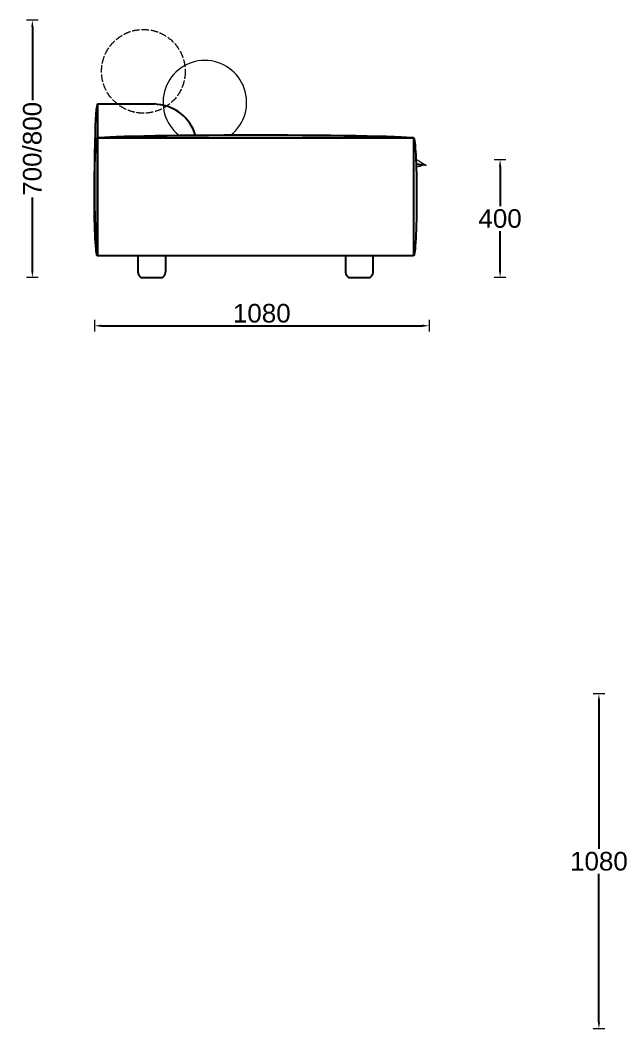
# Model space of a CAD drawing. Header units: millimetres. Extents: x 6668 to 47386, y -6732 to 35544.
# Drawn here: x 19674 to 21568, y 5837 to 9090 of the extents above; entities that cross this region are included whole.
import ezdxf

# ---------------------------------------------------------------- set-up
doc = ezdxf.new("R2010")
doc.units = ezdxf.units.MM
doc.linetypes.add('ACAD_ISO02W100', pattern=[15, 12, -3])
doc.layers.add('_ARREDO', color=7, linetype='Continuous')
for name, color, linetype, lineweight in [('_CUSCINO SEDUTA', 8, 'Continuous', 9), ('_QUOTE', 1, 'Continuous', 9), ('_RULLO', 8, 'Continuous', 9)]:
    doc.layers.add(name, color=color, linetype=linetype, lineweight=lineweight)
doc.styles.get("Standard").update_dxf_attribs({"font": 'arial.ttf'})
doc.dimstyles.new('1_1', dxfattribs={"dimscale": 15, "dimtxt": 4, "dimasz": 1.5, "dimexe": 1.25, "dimexo": 2, "dimtad": 1, "dimtih": 1, "dimtoh": 1, "dimdec": 0, "dimtxsty": 'Standard', "dimcen": 2.5, "dimclrd": 256, "dimclre": 256, "dimclrt": 256, "dimadec": 0, "dimazin": 0, "dimtfac": 1, "dimtdec": 0, "dimtmove": 0, "dimatfit": 3, "dimfxl": 1.25, "dimfxlon": 1, "dimlwe": 0, "dimarcsym": 0})

# ---------------------------------------------------------------- blocks, each defined once
blk = doc.blocks.new('*D321')
at = {"layer": '_QUOTE', "lineweight": 0, "transparency": 16777216}
for p, q in [((19913.7, 8122.9), (19913.7, 8085.4)), ((20994, 8122.9), (20994, 8085.4))]:
    blk.add_line(p, q, dxfattribs=at)
at = {"layer": '_QUOTE', "lineweight": -2, "transparency": 16777216}
blk.add_line((19936.2, 8104.1), (20971.5, 8104.1), dxfattribs=at)
at = {"layer": '_QUOTE', "transparency": 16777216}
for points in [[(19936.2, 8107.9), (19936.2, 8100.4), (19913.7, 8104.1)], [(20971.5, 8107.9), (20971.5, 8100.4), (20994, 8104.1)]]:
    blk.add_solid(points, dxfattribs=at)
at = {"layer": 'Defpoints', "color": 0, "transparency": 16777216}
for p in [(20994, 8617.3), (19913.7, 8574.8), (20994, 8104.1)]:
    blk.add_point(p, dxfattribs=at)
at = {"layer": '_QUOTE', "transparency": 16777216, "insert": (20453.9, 8144.2), "char_height": 60, "attachment_point": 5}
blk.add_mtext('1080', dxfattribs=at)
blk = doc.blocks.new('*D227')
at = {"layer": '_QUOTE', "lineweight": 0, "transparency": 16777216}
for p, q in [((21560.9, 6916.9), (21523.4, 6916.9)), ((21560.9, 5836.8), (21523.4, 5836.8))]:
    blk.add_line(p, q, dxfattribs=at)
at = {"layer": '_QUOTE', "lineweight": -2, "transparency": 16777216}
for p, q in [((21542.1, 6894.4), (21542.1, 6416.9)), ((21542.1, 5859.3), (21542.1, 6336.9))]:
    blk.add_line(p, q, dxfattribs=at)
at = {"layer": '_QUOTE', "transparency": 16777216}
for points in [[(21538.4, 6894.4), (21545.9, 6894.4), (21542.1, 6916.9)], [(21538.4, 5859.3), (21545.9, 5859.3), (21542.1, 5836.8)]]:
    blk.add_solid(points, dxfattribs=at)
at = {"layer": 'Defpoints', "color": 0, "transparency": 16777216}
for p in [(21542.1, 6916.9), (22657.7, 6916.9), (22610.2, 5836.8)]:
    blk.add_point(p, dxfattribs=at)
at = {"layer": '_QUOTE', "transparency": 16777216, "insert": (21542.1, 6376.9), "char_height": 60, "attachment_point": 5}
blk.add_mtext('1080', dxfattribs=at)
blk = doc.blocks.new('*D261')
at = {"layer": '_QUOTE', "lineweight": 0, "transparency": 16777216}
for p, q in [((19732.1, 9089.6), (19694.6, 9089.6)), ((19732.1, 8259.7), (19694.6, 8259.7))]:
    blk.add_line(p, q, dxfattribs=at)
at = {"layer": '_QUOTE', "lineweight": -2, "transparency": 16777216}
for p, q in [((19713.4, 9067.1), (19713.4, 8831.5)), ((19713.4, 8282.2), (19713.4, 8517.8))]:
    blk.add_line(p, q, dxfattribs=at)
at = {"layer": '_QUOTE', "transparency": 16777216}
for points in [[(19709.6, 9067.1), (19717.1, 9067.1), (19713.4, 9089.6)], [(19709.6, 8282.2), (19717.1, 8282.2), (19713.4, 8259.7)]]:
    blk.add_solid(points, dxfattribs=at)
at = {"layer": 'Defpoints', "color": 0, "transparency": 16777216}
for p in [(20283.4, 9089.6), (19713.4, 8259.7), (20475.8, 8259.7)]:
    blk.add_point(p, dxfattribs=at)
at = {"layer": '_QUOTE', "transparency": 16777216, "insert": (19713.4, 8674.7), "char_height": 60, "attachment_point": 5, "rotation": 90}
blk.add_mtext('700/800', dxfattribs=at)
blk = doc.blocks.new('*D233')
at = {"layer": '_QUOTE', "lineweight": 0, "transparency": 16777216}
for p, q in [((21241.8, 8639.7), (21204.3, 8639.7)), ((21241.8, 8259.7), (21204.3, 8259.7))]:
    blk.add_line(p, q, dxfattribs=at)
at = {"layer": '_QUOTE', "lineweight": -2, "transparency": 16777216}
for p, q in [((21223, 8617.2), (21223, 8489.7)), ((21223, 8282.2), (21223, 8409.7))]:
    blk.add_line(p, q, dxfattribs=at)
at = {"layer": '_QUOTE', "transparency": 16777216}
for points in [[(21219.3, 8617.2), (21226.8, 8617.2), (21223, 8639.7)], [(21219.3, 8282.2), (21226.8, 8282.2), (21223, 8259.7)]]:
    blk.add_solid(points, dxfattribs=at)
at = {"layer": 'Defpoints', "color": 0, "transparency": 16777216}
for p in [(22204, 8639.7), (21223, 8259.7), (22204, 8259.7)]:
    blk.add_point(p, dxfattribs=at)
at = {"layer": '_QUOTE', "transparency": 16777216, "insert": (21223, 8449.7), "char_height": 60, "attachment_point": 5}
blk.add_mtext('400', dxfattribs=at)
blk = doc.blocks.new('PIEDINO MIAMI SOFT_PANAMA H7CM')
at = {"color": 0, "linetype": 'ByBlock', "lineweight": -2}
for points in [[(45, 0), (-45, 0)], [(-45, 0), (-45, -50.4)], [(45, -50.4), (45, 0)], [(-45, -50.4), (-45, -51.2), (-44.9, -52), (-44.8, -52.9), (-44.7, -53.7), (-44.5, -54.5), (-44.4, -55.3), (-44.2, -56.1), (-43.9, -56.9), (-43.7, -57.7), (-43.4, -58.5), (-43.1, -59.3), (-42.7, -60), (-42.4, -60.8), (-42, -61.5), (-41.6, -62.2), (-41.1, -63), (-40.7, -63.6), (-40.2, -64.3), (-39.7, -65), (-39.1, -65.6), (-38.6, -66.2), (-38, -66.8), (-37.4, -67.4), (-36.8, -68), (-36.1, -68.5), (-35.5, -69), (-34.8, -69.5), (-34.1, -70)], [(34.1, -70), (34.8, -69.5), (35.5, -69), (36.1, -68.5), (36.8, -68), (37.4, -67.4), (38, -66.8), (38.6, -66.2), (39.1, -65.6), (39.7, -65), (40.2, -64.3), (40.7, -63.6), (41.1, -63), (41.6, -62.2), (42, -61.5), (42.4, -60.8), (42.7, -60), (43.1, -59.3), (43.4, -58.5), (43.7, -57.7), (43.9, -56.9), (44.2, -56.1), (44.4, -55.3), (44.5, -54.5), (44.7, -53.7), (44.8, -52.9), (44.9, -52), (45, -51.2), (45, -50.4)], [(-34.1, -70), (34.1, -70)]]:
    blk.add_lwpolyline(points, dxfattribs=at)

msp = doc.modelspace()

# ---------------------------------------------------------------- linework, layer by layer
at = {"layer": '_ARREDO'}
for p, q in [((19923.7, 8819.4), (19923.7, 8329.7)), ((19923.7, 8819.4), (20085.1, 8819.4)), ((20943.7, 8709.7), (19923.7, 8709.7)), ((19923.7, 8709.7), (19923.7, 8329.7)), ((20943.7, 8709.7), (20943.7, 8329.7))]:
    msp.add_line(p, q, dxfattribs=at)
for points in [[(19923.7, 8819.4), (20107.5, 8819.4)], [(20117.1, 8817.9), (20107.5, 8819.4)]]:
    msp.add_lwpolyline(points, dxfattribs=at)
msp.add_lwpolyline([(20943.7, 8329.7), (19923.7, 8329.7), (19923.7, 8709.7), (20943.7, 8709.7)], close=True, dxfattribs=at)
msp.add_arc((20106.8, 8680), 138.3, 16.3327, 85.719, dxfattribs=at)
msp.add_ellipse((19923.7, 8574.8), major_axis=(0, 244.6), ratio=0.040884, start_param=0, end_param=3.141593, dxfattribs=at)
at = {"layer": '_ARREDO', "extrusion": (0, 0, -1)}
for centre, major_axis, ratio in [((20433.7, 8709.7), (510, 0), 0.019608), ((19923.7, 8519.7), (0, 190), 0.052632), ((20943.7, 8519.7), (0, -190), 0.052632)]:
    msp.add_ellipse(centre, major_axis=major_axis, ratio=ratio, start_param=3.141593, end_param=6.283185, dxfattribs=at)
at = {"layer": '_CUSCINO SEDUTA'}
for points in [[(20952.6, 8641.2), (20955.8, 8639.4), (20958.3, 8637.8), (20960.8, 8636.2)], [(20952.9, 8626.7), (20957.2, 8625.9), (20962.3, 8625.9), (20967.1, 8625.6)], [(20953, 8624.3), (20957.3, 8623.6), (20962.3, 8623.5), (20967.1, 8623.2)], [(20975.5, 8622.7), (20967.1, 8618.8), (20959.7, 8616.7), (20953.1, 8615.3)], [(20960.8, 8636.2), (20968.5, 8631.4), (20976.3, 8626.6), (20984, 8621.8)], [(20967.1, 8625.6), (20971.3, 8625.4), (20975.4, 8625), (20979.4, 8624.6)], [(20967.1, 8623.2), (20972.9, 8623), (20978.4, 8622.4), (20984, 8621.9)]]:
    msp.add_open_spline(points, degree=3, dxfattribs=at)
at = {"layer": '_RULLO', "linetype": 'ACAD_ISO02W100', "ltscale": 2}
msp.add_circle((20071.8, 8924.7), 135, dxfattribs=at)
at = {"layer": '_RULLO'}
msp.add_arc((20270.1, 8824.7), 135, 308.8611, 231.156, dxfattribs=at)

# ---------------------------------------------------------------- block references
at = {"layer": '_ARREDO'}
for p in [(20098.8, 8329.7), (20768.7, 8329.7)]:
    msp.add_blockref('PIEDINO MIAMI SOFT_PANAMA H7CM', p, dxfattribs=at)

# ---------------------------------------------------------------- dimensions: what is measured, and where the dimension line sits
at = {"layer": '_QUOTE'}
dim = msp.add_linear_dim(base=(19713.4, 8259.7), p1=(20283.4, 9089.6), p2=(20475.8, 8259.7), angle=90, text='700/800', dimstyle='1_1', dxfattribs=at)
dim.commit()
dim.dimension.update_dxf_attribs({"geometry": '*D261', "text_midpoint": (19713.4, 8674.7), "text_rotation": 90})
dim = msp.add_linear_dim(base=(21223, 8259.7), p1=(22204, 8639.7), p2=(22204, 8259.7), angle=90, text='400', dimstyle='1_1', dxfattribs=at)
dim.commit()
dim.dimension.update_dxf_attribs({"geometry": '*D233', "text_midpoint": (21223, 8449.7)})
dim = msp.add_linear_dim(base=(20994, 8104.1), p1=(19913.7, 8574.8), p2=(20994, 8617.3), dimstyle='1_1', dxfattribs=at)
dim.commit()
dim.dimension.update_dxf_attribs({"geometry": '*D321', "text_midpoint": (20453.9, 8144.2)})
dim = msp.add_linear_dim(base=(21542.1, 6916.9), p1=(22610.2, 5836.8), p2=(22657.7, 6916.9), angle=90, dimstyle='1_1', dxfattribs=at)
dim.commit()
dim.dimension.update_dxf_attribs({"geometry": '*D227', "text_midpoint": (21542.1, 6376.9)})

doc.saveas('drawing.dxf')
